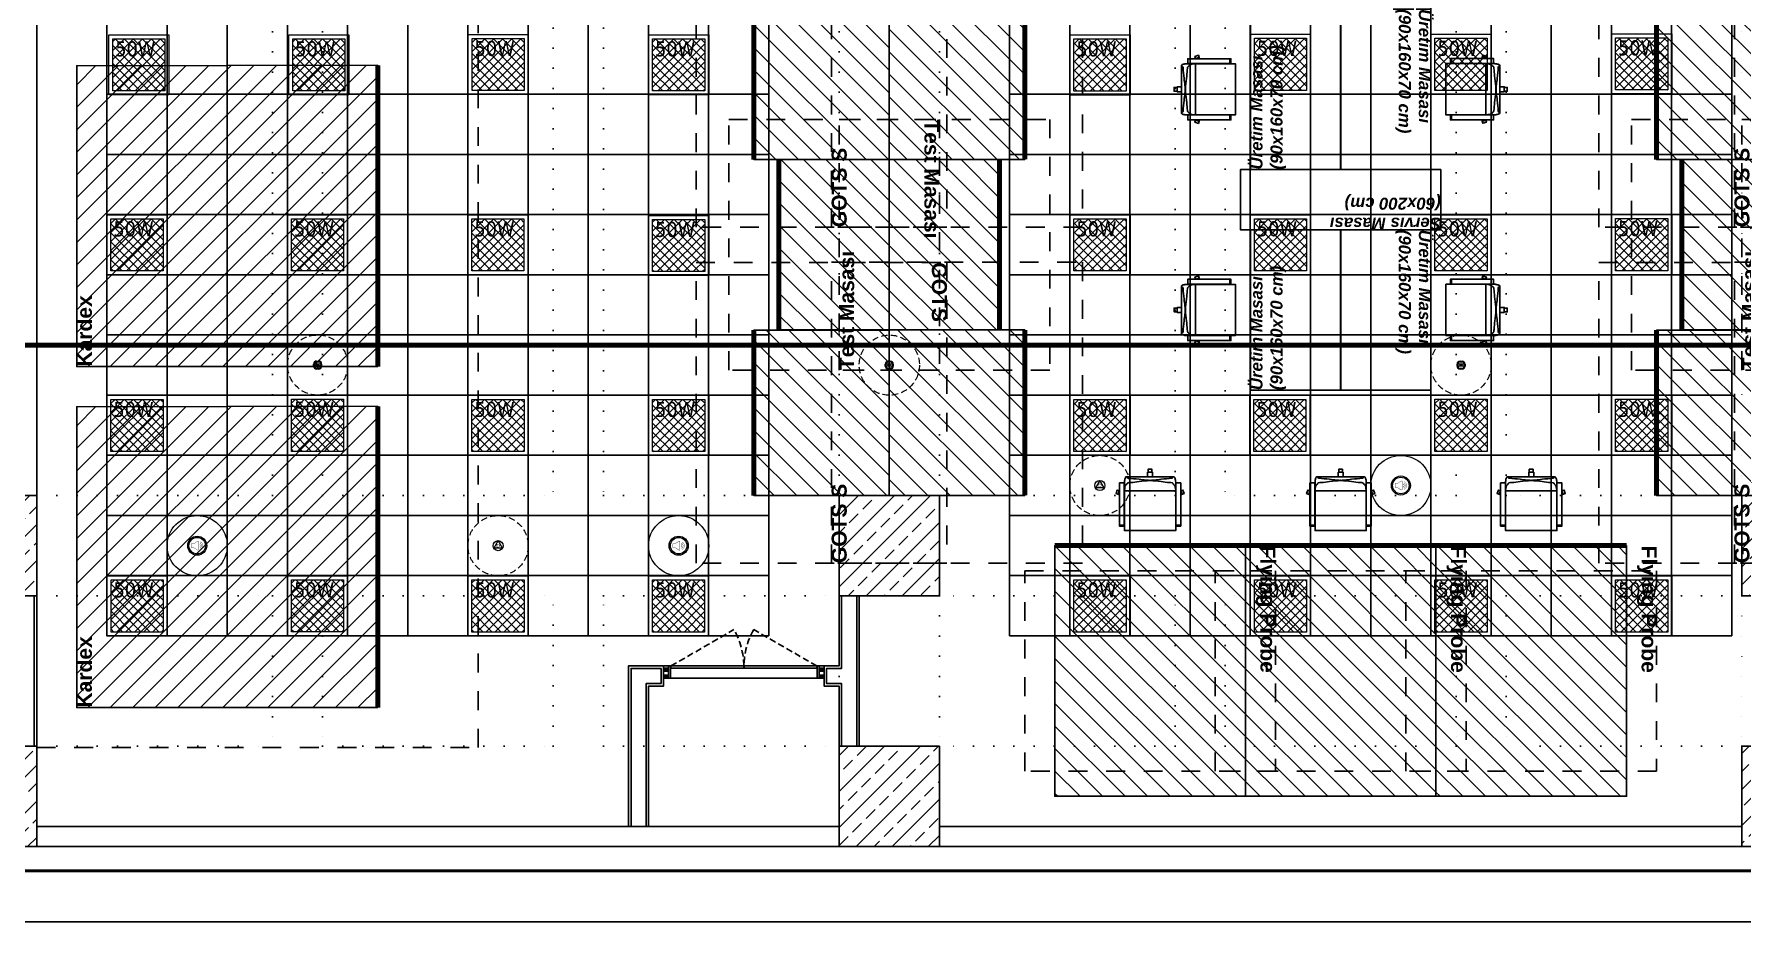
# Model space of a CAD drawing. Header units: centimetres. Extents: x 405564 to 502064, y 46284 to 60634.
# Drawn here: x 457647 to 459350, y 51740 to 52643 of the extents above; entities that cross this region are included whole.
import ezdxf
from ezdxf import colors
from ezdxf.entities.mleader import LeaderData, LeaderLine
from ezdxf.enums import TextEntityAlignment as Align
from ezdxf.math import Vec2, Vec3
from ezdxf.xclip import XClip

# ---------------------------------------------------------------- set-up
doc = ezdxf.new("R2010")
doc.units = ezdxf.units.CM
doc.header["$XCLIPFRAME"] = 0
for name, pattern in [('3+1_3b$0$DASHED', [0.25, 0.125, -0.125]), ('ACAD_ISO07W100', [3, 0, -3]), ('BORDER', [1.75, 0.5, -0.25, 0.5, -0.25, 0, -0.25]), ('DASHDOT', [25.4, 12.7, -6.35, 0, -6.35]), ('DOT', [0.25, 0, -0.25]), ('HIDDEN', [9.525, 6.35, -3.175])]:
    doc.linetypes.add(name, pattern=pattern)
doc.layers.get('0').update_dxf_attribs({"color": 8, "lineweight": 9})
for name, color, linetype, lineweight in [('---___EB_draft00_parselsiniri', 8, 'BORDER', 9), ('0-KRCN-AYDINLATMA-130426', 8, 'Continuous', 9), ('0-KRCN-MİMARİ-220526', 8, 'Continuous', 9), ('OL_Ic', 8, 'Continuous', 9)]:
    doc.layers.add(name, color=color, linetype=linetype, lineweight=lineweight)
for name, color, linetype in [('---___EB_draft03_cihazlar', 8, 'Continuous'), ('0-KRCN-ASMATAVAN-130426', 8, 'Continuous'), ('AS_DOS_TERAS_UST', 8, 'ACAD_ISO07W100'), ('AS_DUV', 8, 'Continuous'), ('AS_DUV_ALCIPAN_BEYAZ', 8, 'Continuous'), ('AS_DUV_ALCIPAN_YANGINA-SUYA DAYANIMLI', 8, 'Continuous'), ('AS_DUV_CIMENTO ESASLI PANEL CEPHE KAPLAMASI', 8, 'Continuous'), ('AS_DUV_GAZBETON', 8, 'Continuous'), ('AS_DUVK_AHSAP', 8, 'Continuous'), ('AS_KAPI_POZ', 8, 'Continuous'), ('AS_PYZ_BINA', 8, 'Continuous'), ('AS_PYZ_YOL_ARAC', 8, 'Continuous'), ('AS_TA_BETONARME', 5, 'Continuous'), ('AS_TA_TARAMA', 8, 'Continuous'), ('AS_TEFR_MOB', 8, 'Continuous')]:
    doc.layers.add(name, color=color, linetype=linetype)
doc.styles.add('2', font='arial.ttf', dxfattribs={"width": 0.9, "height": 200})
doc.styles.add('Kalin02', font='arialbd.ttf')
doc.styles.add('Normal_ITL', font='swissi.ttf')
doc.styles.add('OLCU', font='romanstw.shx', dxfattribs={"width": 0.6})
doc.styles.add('TAHOMA', font='tahoma.ttf')
pattern_1 = [(225, (17560.68, -7819.299), (17.96051, -17.96051), []), (225, (17542.72, -7819.299), (17.96051, -17.96051), [12.7, -6.35])]
pattern_2 = [(225, (14313.18, -8756.454), (17.96051, -17.96051), []), (225, (14295.22, -8756.454), (17.96051, -17.96051), [12.7, -6.35])]

# ---------------------------------------------------------------- blocks, each defined once
blk = doc.blocks.new('ABB 6131-21-24-500')
at = {"layer": '0-KRCN-AYDINLATMA-130426'}
for p, q in [((-4, -1), (-4, 1)), ((3.2, 1), (-3.2, 1)), ((-3.2, -0.8), (-3.2, 0.8)), ((-1, 4), (1, 4)), ((-1, -0.9), (-1, 1)), ((-0.8, 3.2), (0.8, 3.2)), ((1, -0.9), (1, 1)), ((3.2, 0.8), (3.2, -0.8)), ((4, 1), (4, -1)), ((3.2, -0.9), (-3.2, -0.9)), ((1, -4), (-1, -4)), ((0.8, -3.2), (-0.8, -3.2))]:
    blk.add_line(p, q, dxfattribs=at)
at = {"layer": '0-KRCN-AYDINLATMA-130426', "linetype": 'HIDDEN'}
blk.add_circle((0, 0), 30, dxfattribs=at)
at = {"layer": '0-KRCN-AYDINLATMA-130426'}
for centre, radius in [((-0.5, 0), 0.0887), ((0, 0), 0.16), ((0.5, 0), 0.0887)]:
    blk.add_circle(centre, radius, dxfattribs=at)
for centre, radius, start, end in [((-1, 1), 3, 90, 180), ((-0.8, 0.8), 2.4, 90, 180), ((0.8, 0.8), 2.4, 0, 90), ((1, 1), 3, 0, 90), ((-1, -1), 3, 180, 270), ((-0.8, -0.8), 2.4, 180, 270), ((0.8, -0.8), 2.4, 270, 0), ((1, -1), 3, 270, 0)]:
    blk.add_arc(centre, radius, start, end, dxfattribs=at)
blk = doc.blocks.new('AST-OD-KD')
at = {"layer": '0-KRCN-AYDINLATMA-130426'}
for p, q in [((0, 5), (-4.3, -2.5)), ((4.3, -2.5), (0, 5)), ((4.3, -2.5), (-4.3, -2.5))]:
    blk.add_line(p, q, dxfattribs=at)
at = {"layer": '0-KRCN-AYDINLATMA-130426', "linetype": 'HIDDEN'}
blk.add_circle((0, 0), 30, dxfattribs=at)
at = {"layer": '0-KRCN-AYDINLATMA-130426'}
blk.add_circle((0, 0), 5, dxfattribs=at)
at = {"layer": '0-KRCN-AYDINLATMA-130426', "style": '2'}
blk.add_text('D', height=3.36, dxfattribs=at).set_placement((0, 0), align=Align.MIDDLE_CENTER)
blk = doc.blocks.new('ASMA TAVA TİPİ HOPARLÖR')
at = {"layer": '0-KRCN-AYDINLATMA-130426', "const_width": 0.317}
blk.add_lwpolyline([(0.3, -4.4, 0.598176), (1.3, -3.9), (1.3, 3.9, 0.598176), (0.3, 4.4), (-2.7, 2.4, -0.147433), (-3, 2.3), (-5.1, 2.3, 0.414214), (-5.7, 1.7), (-5.7, -1.7, 0.414214), (-5.1, -2.3), (-3, -2.3, -0.147433), (-2.7, -2.4)], format="xyb", close=True, dxfattribs=at)
for points in [[(2.4, 1.3, -0.601398), (2.4, -1.3)], [(2.8, 2.5, -0.658812), (2.8, -2.5)], [(3.2, 3.7, -0.680488), (3.2, -3.7)]]:
    blk.add_lwpolyline(points, format="xyb", dxfattribs=at)
at = {"layer": '0-KRCN-AYDINLATMA-130426'}
blk.add_circle((0, 0), 30, dxfattribs=at)
at = {"layer": '0-KRCN-AYDINLATMA-130426', "ltscale": 0.1}
for radius in [9.5, 8.23]:
    blk.add_circle((0, 0), radius, dxfattribs=at)
blk = doc.blocks.new('50W 60x60 cm  SIVA ALTI LED ARMATÜR')
at = {"layer": '0-KRCN-AYDINLATMA-130426'}
h = blk.add_hatch(dxfattribs=at)
h.set_pattern_fill('ANSI37', color=256, scale=0.2)
h.paths.add_polyline_path([(-2.6, 2.59), (2.6, 2.59), (2.6, -2.61), (-2.6, -2.61)])
for points in [[(-3, 2.99), (3, 2.99), (3, -3.01), (-3, -3.01)], [(-2.6, 2.59), (2.6, 2.59), (2.6, -2.61), (-2.6, -2.61)]]:
    blk.add_lwpolyline(points, close=True, dxfattribs=at)
at = {"layer": '0-KRCN-AYDINLATMA-130426', "insert": (-2.35, 2.34), "char_height": 1.5, "attachment_point": 1, "style": 'TAHOMA'}
blk.add_mtext_dynamic_manual_height_columns('{\\fTahoma|b0|i0|c162|p34;50W}', width=1.5, gutter_width=1.25, heights=[0], dxfattribs=at)
blk = doc.blocks.new('G$C27E741DA')
at = {"layer": '0-KRCN-AYDINLATMA-130426', "xscale": 10, "yscale": 10, "zscale": 10}
for p in [(19687.5, 5478), (19866.9, 5478), (20045.7, 5478.4), (20225.7, 5478), (20645.7, 5477.9), (20825.7, 5478.5), (21005.7, 5478.5), (21185.7, 5479), (19685.7, 5298.5), (19865.7, 5298.5), (20045.5, 5298.5), (20225.7, 5297.9), (20645.7, 5298.5), (20825.7, 5298.6), (21005.7, 5298.5), (21185.7, 5298.8), (19685.7, 5118.5), (19865.7, 5118.6), (20045.6, 5118.5), (20225.7, 5118.5), (20645.7, 5118.5), (20825.1, 5118.5), (21005.7, 5118.6), (21185.7, 5118.6), (19685.8, 4938.5), (19865.7, 4938.6), (20045.6, 4938.5), (20225.6, 4938.5), (20645.7, 4938.5), (20825.7, 4938.5), (21005.7, 4938.5), (21185.7, 4938.5)]:
    blk.add_blockref('50W 60x60 cm  SIVA ALTI LED ARMATÜR', p, dxfattribs=at)
at = {"layer": '0-KRCN-AYDINLATMA-130426'}
for name, p in [('ABB 6131-21-24-500', (19865.7, 5178.6)), ('ABB 6131-21-24-500', (20435.7, 5178.5)), ('ABB 6131-21-24-500', (21005.7, 5178.5)), ('AST-OD-KD', (20645.6, 5058.5)), ('ASMA TAVA TİPİ HOPARLÖR', (20945.7, 5058.5)), ('ASMA TAVA TİPİ HOPARLÖR', (19745.7, 4998.5)), ('AST-OD-KD', (20045.7, 4998.5)), ('ASMA TAVA TİPİ HOPARLÖR', (20225.7, 4998.5))]:
    blk.add_blockref(name, p, dxfattribs=at)
blk = doc.blocks.new('sandalye_')
at = {"layer": 'AS_TEFR_MOB', "linetype": 'ByBlock', "ltscale": 25}
for points in [[(260007.8, -40559.4), (260002.8, -40559.4), (260002.8, -40517.4), (260007.8, -40517.4)], [(260059, -40559.4), (260063.9, -40559.4), (260063.9, -40517.4), (260059, -40517.4)]]:
    blk.add_lwpolyline(points, close=True, dxfattribs=at)
for points in [[(260033.4, -40514.8, -0.048176), (260031.6, -40514.8, -0.000623), (260029.1, -40514.6, -0.003131), (260022.4, -40513.8, 0.007334), (260011.4, -40512.7, -0.309457), (260010.5, -40511.9, 0.002444), (260010.4, -40511.5, 0.476314), (260010.2, -40511.4, 0.375136), (260009, -40511.6, 0.082453), (260008.7, -40512.2, 0.046929), (260008.2, -40513.8, 0.002381), (260007.9, -40515.3, 0.007794), (260007.8, -40516.4), (260007.8, -40524.5, -0.011445), (260008.4, -40521.5, -0.082784), (260009.2, -40519.5, -0.150147), (260010.3, -40518.5, 0.242317), (260010.4, -40518.4, -0.036292), (260010.5, -40518, -0.114957), (260010.8, -40517.6, -0.16132), (260011.4, -40517.2, -0.020506), (260013.9, -40517, 0.024793), (260022.4, -40516.1, -0.030903), (260033.4, -40515.1, -1.030607)], [(260033.4, -40514.8, 0.048176), (260035.1, -40514.8, 0.000623), (260037.6, -40514.6, 0.003131), (260044.3, -40513.8, -0.007334), (260055.3, -40512.7, 0.309457), (260056.2, -40511.9, -0.002444), (260056.3, -40511.5, -0.476314), (260056.5, -40511.4, -0.375136), (260057.7, -40511.6, -0.082453), (260058, -40512.2, -0.046929), (260058.5, -40513.8, -0.002381), (260058.8, -40515.3, -0.007794), (260058.9, -40516.4), (260058.9, -40524.5, 0.011445), (260058.4, -40521.5, 0.082784), (260057.6, -40519.5, 0.150147), (260056.4, -40518.5, -0.242317), (260056.3, -40518.4, 0.036292), (260056.2, -40518, 0.114957), (260055.9, -40517.6, 0.16132), (260055.3, -40517.2, 0.020506), (260052.8, -40517, -0.024793), (260044.3, -40516.1, 0.030903), (260033.4, -40515.1, 1.030607)]]:
    blk.add_lwpolyline(points, format="xyb", dxfattribs=at)
for points in [[(260009.7, -40511.3), (260033.4, -40511.3)], [(260035.8, -40511.3), (260035.8, -40506.8), (260030.9, -40506.8), (260030.9, -40511.3)], [(260031.5, -40506.8), (260031.5, -40503.8), (260035.3, -40503.8), (260035.3, -40506.8)], [(260057, -40511.3), (260033.4, -40511.3)], [(260002.8, -40525.2), (260000.6, -40524.5), (259999.4, -40528.1), (260002.8, -40529.2)], [(260002.7, -40525.2), (260001.5, -40528.8)], [(260002.8, -40525.4), (260001.7, -40528.8)], [(260007.8, -40524.5), (260007.8, -40564.9), (260033.4, -40564.9)], [(260007.8, -40525.2), (260033.4, -40525.2)], [(260058.9, -40524.5), (260058.9, -40564.9), (260033.4, -40564.9)], [(260058.9, -40525.2), (260033.4, -40525.2)], [(260063.9, -40525.2), (260066.1, -40524.5), (260067.3, -40528.1), (260063.9, -40529.2)], [(260063.9, -40525.4), (260065.1, -40528.8)], [(260064.1, -40525.2), (260065.2, -40528.8)], [(260002.8, -40559.4), (260002.8, -40560.4), (260007.8, -40560.4), (260007.8, -40559.4)], [(260063.9, -40559.4), (260063.9, -40560.4), (260059, -40560.4), (260059, -40559.4)]]:
    blk.add_lwpolyline(points, dxfattribs=at)
blk = doc.blocks.new('Flyingprobe')
at = {"layer": '---___EB_draft03_cihazlar'}
h = blk.add_hatch(dxfattribs=at)
h.set_pattern_fill('ANSI31', color=1, scale=5)
h.paths.add_polyline_path([(274196.1, -40878.7), (274446.1, -40878.7), (274446.1, -41068.7), (274196.1, -41068.7)])
at = {"layer": '---___EB_draft03_cihazlar', "color": 1, "linetype": '3+1_3b$0$DASHED', "ltscale": 150}
blk.add_lwpolyline([(274221.1, -40848.7), (274421.1, -40848.7), (274421.1, -41098.7), (274221.1, -41098.7), (274221.1, -40848.7)], dxfattribs=at)
at = {"layer": '---___EB_draft03_cihazlar', "color": 1, "const_width": 5}
blk.add_lwpolyline([(274196.1, -41068.7), (274196.1, -40878.7)], dxfattribs=at)
at = {"layer": '---___EB_draft03_cihazlar', "color": 1}
blk.add_lwpolyline([(274196.1, -40878.7), (274446.1, -40878.7), (274446.1, -41068.7), (274196.1, -41068.7), (274196.1, -40878.7)], dxfattribs=at)
at = {"layer": 'AS_TEFR_MOB', "color": 1, "xscale": -1, "rotation": 90}
blk.add_blockref('sandalye_', (233616.2, 219059.6), dxfattribs=at)
at = {"layer": '---___EB_draft03_cihazlar', "insert": (274196.1, -40848.7), "char_height": 15, "attachment_point": 1, "style": 'Kalin02'}
blk.add_mtext_dynamic_manual_height_columns('Flying Probe', width=590.732, gutter_width=750, heights=[137.1], dxfattribs=at)
blk = doc.blocks.new('GOTS S')
at = {"layer": '---___EB_draft03_cihazlar'}
h = blk.add_hatch(dxfattribs=at)
h.set_pattern_fill('ANSI31', color=1, scale=5)
h.set_pattern_definition([(45, (2191.26, 0), (-11.22532015, 11.22532015), [])])
h.paths.add_polyline_path([(277011.5, -40891), (277176.5, -40891), (277176.5, -41026), (277011.5, -41026)])
at = {"layer": '---___EB_draft03_cihazlar', "color": 1, "linetype": '3+1_3b$0$DASHED', "ltscale": 150}
blk.add_lwpolyline([(276944, -40833.5), (277244, -40833.5), (277244, -41083.5), (276944, -41083.5), (276944, -40833.5)], dxfattribs=at)
at = {"layer": '---___EB_draft03_cihazlar', "color": 1}
blk.add_lwpolyline([(277011.5, -40891), (277176.5, -40891), (277176.5, -41026), (277011.5, -41026), (277011.5, -40891)], dxfattribs=at)
at = {"layer": '---___EB_draft03_cihazlar', "color": 1, "const_width": 5}
blk.add_lwpolyline([(277011.5, -41026), (277176.5, -41026)], dxfattribs=at)
at = {"layer": '---___EB_draft03_cihazlar', "insert": (276944, -40833.5), "char_height": 15, "attachment_point": 1, "style": 'Kalin02'}
blk.add_mtext_dynamic_manual_height_columns('GOTS S', width=590.732, gutter_width=750, heights=[137.1], dxfattribs=at)
blk = doc.blocks.new('testmasası')
at = {"layer": '---___EB_draft03_cihazlar'}
h = blk.add_hatch(dxfattribs=at)
h.set_pattern_fill('ANSI31', color=1, scale=5)
h.paths.add_polyline_path([(276660.7, -41580.2), (276660.7, -41470.2), (276830.7, -41470.2), (276830.7, -41580.2)])
at = {"layer": '---___EB_draft03_cihazlar', "color": 1, "linetype": '3+1_3b$0$DASHED', "ltscale": 150}
blk.add_lwpolyline([(276620.7, -41420.2), (276870.7, -41420.2), (276870.7, -41630.2), (276620.7, -41630.2), (276620.7, -41420.2)], dxfattribs=at)
at = {"layer": '---___EB_draft03_cihazlar', "color": 1}
blk.add_lwpolyline([(276660.7, -41580.2), (276660.7, -41470.2), (276830.7, -41470.2), (276830.7, -41580.2), (276660.7, -41580.2)], dxfattribs=at)
at = {"layer": '---___EB_draft03_cihazlar', "color": 1, "const_width": 5}
blk.add_lwpolyline([(276660.7, -41580.2), (276830.7, -41580.2)], dxfattribs=at)
at = {"layer": '---___EB_draft03_cihazlar', "insert": (276620.7, -41420.2), "char_height": 15, "attachment_point": 1, "style": 'Kalin02'}
blk.add_mtext_dynamic_manual_height_columns('Test Masası', width=590.732, gutter_width=750, heights=[137.1], dxfattribs=at)
blk = doc.blocks.new('GOTS_')
at = {"layer": '---___EB_draft03_cihazlar'}
h = blk.add_hatch(dxfattribs=at)
h.set_pattern_fill('ANSI31', color=1, scale=5)
h.set_pattern_definition([(45, (2609.235, 0), (-11.22532015, 11.22532015), [])])
h.paths.add_polyline_path([(277429.5, -40891), (277594.5, -40891), (277594.5, -41026), (277429.5, -41026)])
at = {"layer": '---___EB_draft03_cihazlar', "color": 1, "linetype": '3+1_3b$0$DASHED', "ltscale": 150}
blk.add_lwpolyline([(277362, -40833.5), (277662, -40833.5), (277662, -41083.5), (277362, -41083.5), (277362, -40833.5)], dxfattribs=at)
at = {"layer": '---___EB_draft03_cihazlar', "color": 1}
blk.add_lwpolyline([(277429.5, -40891), (277594.5, -40891), (277594.5, -41026), (277429.5, -41026), (277429.5, -40891)], dxfattribs=at)
at = {"layer": '---___EB_draft03_cihazlar', "color": 1, "const_width": 5}
blk.add_lwpolyline([(277429.5, -41026), (277594.5, -41026)], dxfattribs=at)
at = {"layer": '---___EB_draft03_cihazlar', "insert": (277362, -40833.5), "char_height": 15, "attachment_point": 1, "style": 'Kalin02'}
blk.add_mtext_dynamic_manual_height_columns('GOTS', width=590.732, gutter_width=750, heights=[137.1], dxfattribs=at)
blk = doc.blocks.new('Üretim Masası')
at = {"layer": 'AS_TEFR_MOB', "ltscale": 200}
blk.add_lwpolyline([(277436.4, -40309.1), (277596.4, -40309.1), (277596.4, -40399.1), (277436.4, -40399.1), (277436.4, -40309.1)], dxfattribs=at)
at = {"layer": 'AS_TEFR_MOB', "color": 1}
blk.add_blockref('sandalye_', (17483, 270.8), dxfattribs=at)
at = {"layer": 'AS_TEFR_MOB', "ltscale": 200, "insert": (277436.4, -40309.1), "char_height": 12, "attachment_point": 1, "style": 'Kalin02'}
blk.add_mtext_dynamic_manual_height_columns('{\\fSwis721 BT|b1|i1|c162|p34;Üretim Masası\\P(90x160x70 cm)}', width=590.732, gutter_width=750, heights=[137.1], dxfattribs=at)
blk = doc.blocks.new('servis masası60x200')
at = {"layer": 'AS_TEFR_MOB', "ltscale": 200}
blk.add_lwpolyline([(278099.5, -39156.7), (278299.5, -39156.7), (278299.5, -39096.7), (278099.5, -39096.7)], close=True, dxfattribs=at)
at = {"layer": 'AS_TEFR_MOB', "ltscale": 200, "insert": (278099.5, -39096.7), "char_height": 12, "attachment_point": 1, "style": 'Kalin02'}
blk.add_mtext_dynamic_manual_height_columns('{\\fSwis721 BT|b1|i1|c162|p34;Servis Masası\\P(60x200 cm)}', width=590.732, gutter_width=750, heights=[137.1], dxfattribs=at)
blk = doc.blocks.new('OPK-site-surrounding-R01')
at = {"layer": '---___EB_draft00_parselsiniri', "linetype": 'DASHDOT', "ltscale": 5, "const_width": 5, "flags": 128}
blk.add_lwpolyline([(-303.7, 52.5), (22545.3, 391.1), (23723.4, -711), (24047.6, -4450), (-299.9, -4450)], close=True, dxfattribs=at)
at = {"layer": 'AS_PYZ_YOL_ARAC'}
blk.add_lwpolyline([(22800, -3450), (22800, 430.1, 0.418558), (21785.2, 1430), (18554.6, 1382.1, 0.087007), (17706.4, 1220.4), (16627.8, 812, -0.090739), (15742.5, 650), (12082.5, 650, -0.076048), (11335, 764.3), (10161.2, 1132.1, 0.079773), (9376.7, 1246.2), (245.2, 1110.9, 0.409882), (-740, 111), (-740, -5306.6, 0.532608), (-326.8, -5584.4), (765.6, -5139.5, -0.096996), (1350.2, -5025), (22550, -5025, 0.414214), (22800, -4775), (22800, -3450)], format="xyb", dxfattribs=at)
blk = doc.blocks.new('AHSAP KAPAK 160X240')
at = {"linetype": 'HIDDEN'}
for points in [[(501947.8, 77246.3), (502010.7, 77282.6, -0.131652), (502020.4, 77246.3)], [(502093.3, 77246.3), (502030.4, 77282.6, 0.131652), (502020.7, 77246.3)]]:
    blk.add_lwpolyline(points, format="xyb", dxfattribs=at)
for points in [[(501945, 77246.3), (501945, 77245.8), (501945.5, 77245.8), (501945.5, 77244.3), (501940.5, 77244.3), (501940.5, 77245.8), (501941, 77245.8), (501941, 77246.3)], [(501940.5, 77241.3), (501945.5, 77241.3), (501945.5, 77244.3), (501940.5, 77244.3)], [(501945.5, 77234.3), (501947.5, 77234.3), (501947.5, 77246.3), (501945.5, 77246.3)], [(501947.5, 77234.3), (501947.5, 77244.3), (502093.5, 77244.3), (502093.5, 77234.3)], [(501947.8, 77244.3), (502020.4, 77244.3), (502020.4, 77246.3), (501947.8, 77246.3)], [(502093.3, 77244.3), (502020.7, 77244.3), (502020.7, 77246.3), (502093.3, 77246.3)], [(502095.5, 77234.3), (502093.5, 77234.3), (502093.5, 77246.3), (502095.5, 77246.3)], [(502100, 77246.3), (502100, 77245.8), (502100.5, 77245.8), (502100.5, 77244.3), (502095.5, 77244.3), (502095.5, 77245.8), (502096, 77245.8), (502096, 77246.3)], [(502100.5, 77241.3), (502095.5, 77241.3), (502095.5, 77244.3), (502100.5, 77244.3)], [(501940.5, 77234.3), (501945.5, 77234.3), (501945.5, 77237.3), (501940.5, 77237.3)], [(502100.5, 77234.3), (502095.5, 77234.3), (502095.5, 77237.3), (502100.5, 77237.3)]]:
    blk.add_lwpolyline(points, close=True)
for points in [[(501940.5, 77246.3), (501940.5, 77226.3)], [(501940.5, 77241.3), (501945.5, 77244.3)], [(501945.5, 77241.3), (501940.5, 77244.3)], [(502100.5, 77241.3), (502095.5, 77244.3)], [(502095.5, 77241.3), (502100.5, 77244.3)], [(502100.5, 77246.3), (502100.5, 77226.3)], [(501940.5, 77234.3), (501945.5, 77237.3)], [(501945.5, 77234.3), (501940.5, 77237.3)], [(502100.5, 77234.3), (502095.5, 77237.3)], [(502095.5, 77234.3), (502100.5, 77237.3)]]:
    blk.add_lwpolyline(points)
blk.add_point((502100.5, 77246.3))
at = {"color": 3, "style": 'OLCU', "width": 0.5, "flags": 1}
for tag, p in [('K-DIVISYON', (501806.9, 77157.1)), ('K-PBAR', (501991.9, 77157.1)), ('K-KAPITIP', (501806.9, 76907.1))]:
    blk.add_attdef(tag, p, '', height=17.5, dxfattribs=at)
at = {"color": 5, "true_color": 0x0505ff, "style": 'OLCU', "width": 0.5, "flags": 1}
for tag, p in [('K-NEREDEN-NO', (501806.9, 77132.1)), ('K-NEREYE-NO', (501806.9, 77057.1)), ('K-DUVARTIP', (501806.9, 76957.1)), ('K-ACILISYON', (501806.9, 76932.1))]:
    blk.add_attdef(tag, p, '', height=17.5, dxfattribs=at)
at = {"color": 1, "true_color": 0xfa0000, "style": 'OLCU', "width": 0.5, "flags": 1}
for tag, p in [('K-IZLENEBILIRLIK', (501991.9, 77132.1)), ('K-TEKMELIK', (501991.9, 77107.1)), ('K-KONTROLTIPNEREDEN', (501806.9, 77082.1)), ('K-BAND', (501991.9, 77082.1)), ('K-MENFEZ', (501991.9, 77032.1)), ('K-KONTROLTIPNEREYE', (501806.9, 77007.1)), ('K-PENCERE', (501991.9, 77007.1)), ('K-KILITTIP', (501806.9, 76982.1)), ('K-NOT-AS-MIMARI1', (501991.9, 76957.1)), ('K-NOT-ELEKTRIK', (501991.9, 76907.1)), ('K-NOT-YANGIN', (501991.9, 76882.1)), ('K-ACMAKAPAMASISTEMI', (501806.9, 76857.1)), ('K-NOT-ISLETME', (501991.9, 76857.1)), ('K-YANGIN', (501806.9, 76807.1))]:
    blk.add_attdef(tag, p, '', height=17.5, dxfattribs=at)
at = {"color": 220, "true_color": 0xf113d4, "style": 'OLCU', "width": 0.5, "flags": 1}
for tag, p in [('K-NEREDEN-AD', (501806.9, 77107.1)), ('K-NEREYE-AD', (501806.9, 77032.1))]:
    blk.add_attdef(tag, p, '', height=17.5, dxfattribs=at)
at = {"color": 0, "style": 'OLCU', "width": 0.5, "flags": 1}
for tag, p in [('K-TAMACILIRLIK', (501991.9, 77057.1)), ('K-NOT-AS-MIMARI2', (501991.9, 76932.1)), ('K-KASATIP', (501806.9, 76882.1)), ('K-KURSUN', (501806.9, 76832.1))]:
    blk.add_attdef(tag, p, '', height=17.5, dxfattribs=at)
at = {"color": 252, "style": 'OLCU', "width": 0.5, "flags": 1}
for tag, p in [('K-REZ1', (501991.9, 76807.1)), ('K-REZ2', (501991.9, 76782.1)), ('K-REZ3', (501991.9, 76757.1)), ('K-REZ4', (501991.9, 76732.1)), ('K-REZ5', (501991.9, 76707.1))]:
    blk.add_attdef(tag, p, '', height=17.5, dxfattribs=at)
at = {"layer": 'AS_KAPI_POZ', "style": 'OLCU', "width": 0.5}
blk.add_attdef('K-NO', text='', height=8, rotation=90, dxfattribs=at).set_placement((501947.8, 77248.2), align=Align.TOP_LEFT)
at = {"layer": 'AS_KAPI_POZ', "style": 'OLCU', "width": 0.45}
for tag, p in [('POZ+GEN', (502060.7, 77259.8)), ('YUK', (502060.7, 77221.8))]:
    blk.add_attdef(tag, text='', height=20, dxfattribs=at).set_placement(p, align=Align.MIDDLE_CENTER)
at = {"layer": 'AS_KAPI_POZ', "color": 251, "style": 'OLCU', "width": 0.45}
blk.add_attdef('K-DUVAR(CM)', text='', height=6, dxfattribs=at).set_placement((501938.2, 77242.1), align=Align.MIDDLE_RIGHT)
blk = doc.blocks.new('A$Ca63a641c')
at = {"layer": 'AS_PYZ_BINA'}
ml = blk.add_multileader_mtext('Standard', dxfattribs=at)
ml.set_content('EST boyalı panel çit ve panel çit kapı (AS 51.101)', color=256, style='Normal_ITL')
ml.set_leader_properties()
ml.build(insert=Vec2(0, 0))
ml.multileader.update_dxf_attribs({"dogleg_length": 0.379, "arrow_head_size": 17, "scale": 75})
ctx = ml.context
ctx.base_point, ctx.scale, ctx.char_height, ctx.arrow_head_size, ctx.landing_gap_size, ctx.plane_origin = Vec3(140.5, 464.3), 75, 20, 17, 14.2, Vec3(92.5, 620.1)
notes = []
notes.append((ctx, [(0, (1, 1, 0), (112.1, 464.3), (1, 0), 28.4, [(0, [(68.5, 410)], 0, [])])]))
ctx.mtext.insert, ctx.mtext.width, ctx.mtext.flow_direction = Vec3(154.7, 477.5), 604.563, 5
ml = blk.add_multileader_mtext('Standard', dxfattribs=at)
ml.set_content('{\\fSwis721 BT|b0|i0|c162|p34;Dilatasyon}', color=256, style='Normal_ITL')
ml.set_leader_properties()
ml.build(insert=Vec2(0, 0))
ml.multileader.update_dxf_attribs({"dogleg_length": 0.379, "arrow_head_size": 17, "scale": 75})
ctx = ml.context
ctx.base_point, ctx.scale, ctx.char_height, ctx.arrow_head_size, ctx.landing_gap_size, ctx.plane_origin = Vec3(461.2, 304.8), 75, 20, 17, 14.2, Vec3(548.8, 339.1)
notes.append((ctx, [(0, (1, 1, 0), (432.8, 304.8), (1, 0), 28.4, [(0, [(411.5, 361.3)], 0, [])])]))
ctx.mtext.insert, ctx.mtext.width, ctx.mtext.flow_direction = Vec3(475.4, 317.8), 129.38, 5
for ctx, leaders in notes:
    for number, flags, end, landing, length, lines in leaders:
        leader = LeaderData()
        leader.index, (leader.has_last_leader_line, leader.has_dogleg_vector, leader.attachment_direction) = number, flags
        leader.last_leader_point, leader.dogleg_vector, leader.dogleg_length = Vec3(end), Vec3(landing), length
        for number, points, colour, breaks in lines:
            line = LeaderLine()
            line.index, line.vertices, line.color, line.breaks = number, Vec3.list(points), colors.encode_raw_color(colour), breaks
            leader.lines.append(line)
        ctx.leaders.append(leader)
blk = doc.blocks.new('A$C85dec720')
at = {"layer": 'OL_Ic'}
blk.add_blockref('A$Ca63a641c', (5315.08, 5344.25, 28.4), dxfattribs=at)
blk = doc.blocks.new('A$C6A10300A')
at = {"layer": '---___EB_draft03_cihazlar'}
h = blk.add_hatch(dxfattribs=at)
h.set_pattern_fill('ANSI31', color=256, scale=5)
h.set_pattern_definition([(45, (-438101.504, -60974.016), (-11.22532015, 11.22532015), [])])
h.paths.add_polyline_path([(19625.68, -8322.91), (19925.68, -8322.91), (19925.68, -8022.41), (19625.68, -8022.91)])
h = blk.add_hatch(dxfattribs=at)
h.set_pattern_fill('ANSI31', color=256, scale=5)
h.set_pattern_definition([(45, (-438101.504, -61314.016), (-11.22532015, 11.22532015), [])])
h.paths.add_polyline_path([(19625.68, -8662.91), (19925.68, -8662.91), (19925.68, -8362.41), (19625.68, -8362.91)])
at = {"layer": 'AS_TA_TARAMA'}
h = blk.add_hatch(dxfattribs=at)
h.set_pattern_fill('ANSI33', color=256, scale=4, angle=180)
h.set_pattern_definition(pattern_1)
h.paths.add_polyline_path([(19485.68, -8451.45), (19585.68, -8451.45), (19585.68, -8551.45), (19485.68, -8551.45)], flags=17)
h = blk.add_hatch(dxfattribs=at)
h.set_pattern_fill('ANSI33', color=256, scale=4, angle=180)
h.set_pattern_definition(pattern_1)
h.paths.add_polyline_path([(20385.68, -8451.45), (20485.68, -8451.45), (20485.68, -8551.45), (20385.68, -8551.45)], flags=17)
h = blk.add_hatch(dxfattribs=at)
h.set_pattern_fill('ANSI33', color=256, scale=4, angle=180)
h.set_pattern_definition(pattern_1)
h.paths.add_polyline_path([(21285.68, -8451.45), (21385.68, -8451.45), (21385.68, -8551.45), (21285.68, -8551.45)], flags=17)
h = blk.add_hatch(dxfattribs=at)
h.set_pattern_fill('ANSI33', color=256, scale=4, angle=180)
h.set_pattern_definition(pattern_2)
h.paths.add_polyline_path([(19485.68, -8701.45), (19585.68, -8701.45), (19585.68, -8801.45), (19485.68, -8801.45)])
h = blk.add_hatch(dxfattribs=at)
h.set_pattern_fill('ANSI33', color=256, scale=4, angle=180)
h.set_pattern_definition(pattern_2)
h.paths.add_polyline_path([(20385.68, -8701.45), (20485.68, -8701.45), (20485.68, -8801.45), (20385.68, -8801.45)])
h = blk.add_hatch(dxfattribs=at)
h.set_pattern_fill('ANSI33', color=256, scale=4, angle=180)
h.set_pattern_definition(pattern_2)
h.paths.add_polyline_path([(21285.68, -8701.45), (21385.68, -8701.45), (21385.68, -8801.45), (21285.68, -8801.45)])
at = {"layer": '---___EB_draft03_cihazlar'}
for p, q in [((19925.68, -8022.41), (19925.68, -8322.91)), ((19925.68, -8362.41), (19925.68, -8662.91))]:
    blk.add_line(p, q, dxfattribs=at)
at = {"layer": '---___EB_draft03_cihazlar', "linetype": '3+1_3b$0$DASHED', "ltscale": 150}
blk.add_lwpolyline([(19585.68, -8702.91), (20025.68, -8702.91), (20025.68, -7642.91), (19585.68, -7642.91)], close=True, dxfattribs=at)
at = {"layer": '---___EB_draft03_cihazlar'}
for points in [[(19925.68, -8322.91), (19625.68, -8322.91), (19625.68, -8022.91), (19925.68, -8022.41)], [(19925.68, -8662.91), (19625.68, -8662.91), (19625.68, -8362.91), (19925.68, -8362.41)]]:
    blk.add_lwpolyline(points, close=True, dxfattribs=at)
at = {"layer": '---___EB_draft03_cihazlar', "const_width": 5}
for points in [[(19925.68, -8322.91), (19925.68, -8022.41)], [(19925.68, -8662.91), (19925.68, -8362.41)]]:
    blk.add_lwpolyline(points, dxfattribs=at)
at = {"layer": 'AS_DOS_TERAS_UST', "linetype": 'DOT', "ltscale": 80}
for p, q in [((19585.68, -8451.45), (19585.68, -7201.45)), ((19820.68, -8451.45), (19820.68, -7201.45)), ((19870.68, -8451.45), (19870.68, -7201.45)), ((20100.68, -7201.45), (20100.68, -8451.45)), ((20150.68, -7201.45), (20150.68, -8451.45)), ((20385.68, -8451.45), (20385.68, -7201.45)), ((20485.68, -8451.45), (20485.68, -7201.45)), ((20720.68, -7201.45), (20720.68, -8451.45)), ((20770.68, -7201.45), (20770.68, -8451.45)), ((21000.68, -8451.45), (21000.68, -7201.45)), ((21050.68, -8451.45), (21050.68, -7201.45)), ((21285.68, -8451.45), (21285.68, -7201.45)), ((19585.68, -8451.45), (19820.68, -8451.45)), ((19870.68, -8451.45), (20100.68, -8451.45)), ((20150.68, -8451.45), (20385.68, -8451.45)), ((20720.68, -8451.45), (20485.68, -8451.45)), ((21000.68, -8451.45), (20770.68, -8451.45)), ((21285.68, -8451.45), (21050.68, -8451.45)), ((19585.68, -8551.45), (19585.68, -8701.45)), ((19585.68, -8551.45), (19820.68, -8551.45)), ((19820.68, -8551.45), (19820.68, -8701.45)), ((19870.68, -8551.45), (19870.68, -8701.45)), ((19870.68, -8551.45), (20100.68, -8551.45)), ((20100.68, -8701.45), (20100.68, -8551.45)), ((20150.68, -8701.45), (20150.68, -8551.45)), ((20150.68, -8551.45), (20385.68, -8551.45)), ((20385.68, -8551.45), (20385.68, -8701.45)), ((20485.68, -8551.45), (20485.68, -8701.45)), ((20720.68, -8551.45), (20485.68, -8551.45)), ((20720.68, -8701.45), (20720.68, -8551.45)), ((20770.68, -8701.45), (20770.68, -8551.45)), ((21000.68, -8551.45), (20770.68, -8551.45)), ((21000.68, -8551.45), (21000.68, -8701.45)), ((21050.68, -8551.45), (21050.68, -8701.45)), ((21285.68, -8551.45), (21050.68, -8551.45)), ((21285.68, -8551.45), (21285.68, -8701.45)), ((19585.68, -8701.45), (19820.68, -8701.45)), ((19870.68, -8701.45), (20100.68, -8701.45)), ((20150.68, -8701.45), (20385.68, -8701.45)), ((20720.68, -8701.45), (20485.68, -8701.45)), ((21000.68, -8701.45), (20770.68, -8701.45)), ((21285.68, -8701.45), (21050.68, -8701.45)), ((19585.68, -8801.45), (20385.68, -8801.45)), ((21285.68, -8801.45), (20485.68, -8801.45))]:
    blk.add_line(p, q, dxfattribs=at)
at = {"layer": 'AS_DUV_ALCIPAN_BEYAZ'}
for points in [[(19583.18, -8551.45), (19583.18, -8701.45)], [(19585.68, -8551.45), (19585.68, -8701.45)]]:
    blk.add_lwpolyline(points, dxfattribs=at)
at = {"layer": 'AS_DUV_ALCIPAN_YANGINA-SUYA DAYANIMLI'}
for points in [[(19565.68, -8451.45), (19565.68, -7781.45), (19355.68, -7781.45), (19355.68, -7621.45), (19285.68, -7621.45), (19285.68, -7601.45), (19390.68, -7601.45), (19390.68, -7621.45), (19375.68, -7621.45), (19375.68, -7761.45), (19565.68, -7761.45), (19565.68, -7621.45), (19550.68, -7621.45), (19550.68, -7601.45), (19585.68, -7601.45), (19585.68, -8451.45)], [(20385.68, -8701.45), (20385.68, -8641.45), (20370.68, -8641.45), (20370.68, -8621.45), (20385.68, -8621.45), (20385.68, -8551.45)], [(20388.18, -8701.45), (20388.18, -8638.95), (20373.18, -8638.95), (20373.18, -8623.95), (20388.18, -8623.95), (20388.18, -8551.45)], [(20403.18, -8551.45), (20403.18, -8701.45)], [(20405.68, -8551.45), (20405.68, -8701.45)], [(20175.68, -8781.45), (20175.68, -8621.45), (20210.68, -8621.45), (20210.68, -8641.45), (20195.68, -8641.45), (20195.68, -8781.45)], [(20178.18, -8781.45), (20178.18, -8623.95), (20208.18, -8623.95), (20208.18, -8638.95), (20193.18, -8638.95), (20193.18, -8781.45)]]:
    blk.add_lwpolyline(points, dxfattribs=at)
at = {"layer": 'AS_DUV_CIMENTO ESASLI PANEL CEPHE KAPLAMASI'}
for points in [[(24110.68, -7608.45), (24110.68, -8826.45), (19460.68, -8826.45), (19460.68, -8576.45), (14085.68, -8576.45, -0.4142136), (13660.68, -8151.45), (13660.68, -7608.45)], [(24109.43, -7608.45), (24109.43, -8825.2), (19461.93, -8825.2), (19461.93, -8575.2), (14085.68, -8575.2, -0.4142136), (13661.93, -8151.45), (13661.93, -7608.45)]]:
    blk.add_lwpolyline(points, format="xyb", dxfattribs=at)
at = {"layer": 'AS_DUV_GAZBETON'}
for points in [[(19585.68, -8781.45), (20385.68, -8781.45), (20385.68, -8801.45), (19585.68, -8801.45)], [(20485.68, -8781.45), (21285.68, -8781.45), (21285.68, -8801.45), (20485.68, -8801.45)]]:
    blk.add_lwpolyline(points, close=True, dxfattribs=at)
at = {"layer": 'AS_TA_BETONARME'}
for points in [[(19485.68, -8451.45), (19585.68, -8451.45), (19585.68, -8551.45), (19485.68, -8551.45)], [(20385.68, -8451.45), (20485.68, -8451.45), (20485.68, -8551.45), (20385.68, -8551.45)], [(21285.68, -8451.45), (21385.68, -8451.45), (21385.68, -8551.45), (21285.68, -8551.45)], [(19485.68, -8701.45), (19585.68, -8701.45), (19585.68, -8801.45), (19485.68, -8801.45)], [(20385.68, -8701.45), (20485.68, -8701.45), (20485.68, -8801.45), (20385.68, -8801.45)], [(21285.68, -8701.45), (21385.68, -8701.45), (21385.68, -8801.45), (21285.68, -8801.45)]]:
    blk.add_lwpolyline(points, close=True, dxfattribs=at)
at = {"layer": '---___EB_draft03_cihazlar'}
for name, p, rotation in [('GOTS_', (61326.66, 269478), 270), ('GOTS S', (-20455.3, -285127.93), 90), ('GOTS_', (62226.66, 269478), 270), ('GOTS S', (-19555.3, -285127.93), 90), ('testmasası', (61905.91, 268544.25), 270), ('testmasası', (-21034.55, -284947.16), 90), ('testmasası', (62805.91, 268544.25), 270), ('testmasası', (-20134.55, -284947.16), 90), ('GOTS_', (61326.66, 269143), 270), ('GOTS S', (-20455.3, -285462.93), 90), ('GOTS_', (62226.66, 269143), 270), ('GOTS S', (-19555.3, -285462.93), 90), ('Flyingprobe', (61669.41, 265694.67), 270), ('Flyingprobe', (61859.41, 265694.67), 270), ('Flyingprobe', (62049.41, 265694.67), 270)]:
    blk.add_blockref(name, p, dxfattribs=dict(at, rotation=rotation))
at = {"layer": 'AS_DUV'}
ref = blk.add_blockref('A$C85dec720', (28900.96, -17748.98), dxfattribs=dict(at, rotation=105.0255580063709))
XClip(ref).set_block_clipping_path([(6220.3367769278, 6783.7313721173), (4126.4071464743, -1017.0000000052), (7354.8298234051, -1883.5969356479), (9448.7594538586, 5917.1344364745)])
at = {"layer": 'AS_DUVK_AHSAP'}
blk.add_blockref('AHSAP KAPAK 160X240', (-481729.86, -85867.78), dxfattribs=at)
at = {"layer": 'AS_TEFR_MOB'}
for name, p, rotation in [('Üretim Masası', (-19513.4, -285562.84), 90), ('Üretim Masası', (61284.76, 269469.94), 270), ('servis masası60x200', (299085.17, -47283.2), 180), ('Üretim Masası', (-19513.4, -285782.84), 90), ('Üretim Masası', (61284.76, 269249.94), 270)]:
    blk.add_blockref(name, p, dxfattribs=dict(at, rotation=rotation))
at = {"layer": '---___EB_draft03_cihazlar', "char_height": 15, "attachment_point": 1, "rotation": 90, "style": 'Kalin02'}
for insert in [(19625.68, -8322.91), (19625.68, -8662.91)]:
    blk.add_mtext_dynamic_manual_height_columns('Kardex', width=590.7316, gutter_width=750, heights=[137.08], dxfattribs=dict(at, insert=insert))
ref = blk.add_blockref('OPK-site-surrounding-R01', (5135.68, -3851.45))
XClip(ref).set_block_clipping_path([(-5135.679684336, -9648.5463532069), (26364.320315664, 3851.4536467931)])

msp = doc.modelspace()

# ---------------------------------------------------------------- linework, layer by layer
at = {"layer": '0-KRCN-ASMATAVAN-130426'}
for p, q in [((458619.7, 53422.6), (458619.7, 52042.6)), ((458679.7, 52042.6), (458679.7, 53422.6)), ((458739.7, 52042.6), (458739.7, 53422.6)), ((458799.7, 52042.6), (458799.7, 53422.6)), ((458859.7, 52042.6), (458859.7, 53422.6)), ((458919.7, 52042.6), (458919.7, 53422.6)), ((458979.7, 52042.6), (458979.7, 53422.6)), ((459039.7, 52042.6), (459039.7, 53422.6)), ((459099.7, 52042.6), (459099.7, 53422.6)), ((459159.7, 52042.6), (459159.7, 53422.6)), ((459219.7, 52042.6), (459219.7, 53422.6)), ((459279.7, 52042.6), (459279.7, 53422.6)), ((459339.7, 52042.6), (459339.7, 53422.6)), ((457719.7, 52042.6), (457719.7, 53362.6)), ((457779.7, 52042.6), (457779.7, 53362.6)), ((457839.7, 52042.6), (457839.7, 53362.6)), ((457899.7, 52042.6), (457899.7, 53362.6)), ((457959.7, 52042.6), (457959.7, 53362.6)), ((458019.7, 52042.6), (458019.7, 53362.6)), ((458079.7, 52042.6), (458079.7, 53362.6)), ((458139.7, 52042.6), (458139.7, 53362.6)), ((458199.7, 52042.6), (458199.7, 53362.6)), ((458259.7, 52042.6), (458259.7, 53362.6)), ((458319.7, 52042.6), (458319.7, 53362.6)), ((458379.7, 53362.6), (458379.7, 52042.6)), ((457719.7, 52582.6), (458379.7, 52582.6)), ((458619.7, 52582.6), (459339.7, 52582.6)), ((457719.7, 52522.6), (458379.7, 52522.6)), ((458619.7, 52522.6), (459339.7, 52522.6)), ((457719.7, 52462.6), (458379.7, 52462.6)), ((458619.7, 52462.6), (459339.7, 52462.6)), ((457719.7, 52402.6), (458379.7, 52402.6)), ((458619.7, 52402.6), (459339.7, 52402.6)), ((457719.7, 52342.6), (458379.7, 52342.6)), ((458619.7, 52342.6), (459339.7, 52342.6)), ((457719.7, 52282.6), (458379.7, 52282.6)), ((458619.7, 52282.6), (459339.7, 52282.6)), ((457719.7, 52222.6), (458379.7, 52222.6)), ((458619.7, 52222.6), (459339.7, 52222.6)), ((457719.7, 52162.6), (458379.7, 52162.6)), ((458619.7, 52162.6), (459339.7, 52162.6)), ((457719.7, 52102.6), (458379.7, 52102.6)), ((458619.7, 52102.6), (459339.7, 52102.6)), ((458379.7, 52042.6), (457719.7, 52042.6)), ((458619.7, 52042.6), (459339.7, 52042.6))]:
    msp.add_line(p, q, dxfattribs=at)

# ---------------------------------------------------------------- block references
at = {"layer": '0-KRCN-AYDINLATMA-130426'}
msp.add_blockref('G$C27E741DA', (438064.1, 47134), dxfattribs=at)

# ---------------------------------------------------------------- next in the draw order: block references
at = {"layer": '0-KRCN-MİMARİ-220526'}
msp.add_blockref('A$C6A10300A', (438064.1, 60634), dxfattribs=at)

doc.saveas('drawing.dxf')
